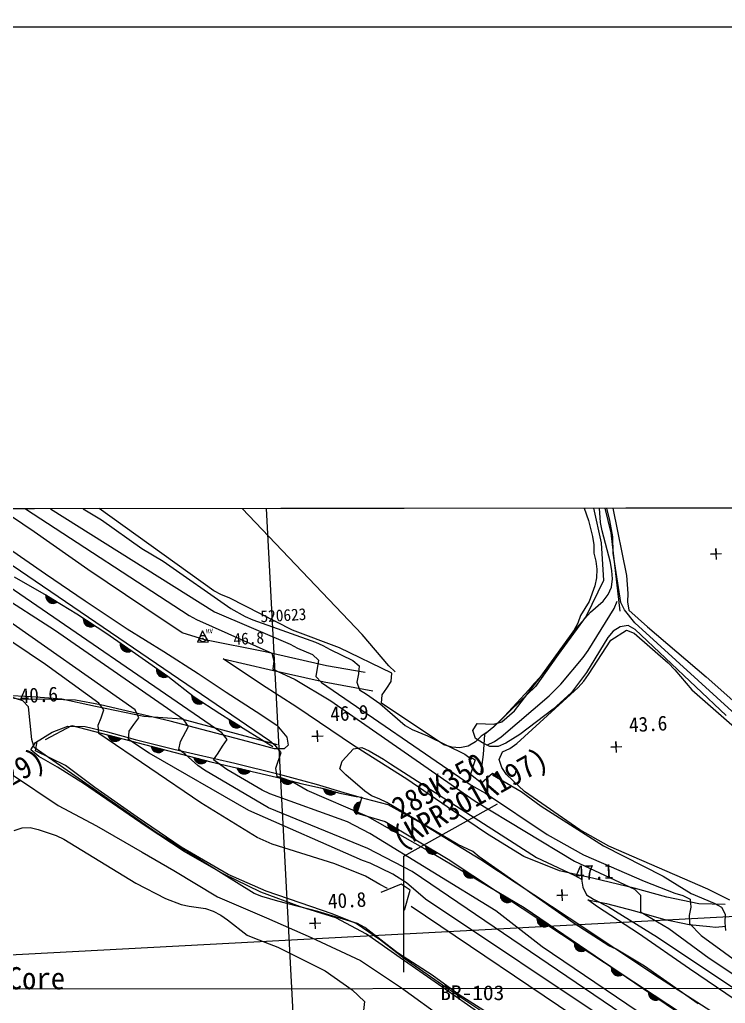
# Model space of a CAD drawing. Header units: millimetres. Extents: x 4198 to 4994, y 1103 to 1810.
# Drawn here: x 4480.7 to 4576.1, y 1487 to 1620.1 of the extents above; entities that cross this region are included whole.
import ezdxf
from ezdxf.enums import TextEntityAlignment as Align
from ezdxf.xclip import XClip

# ---------------------------------------------------------------- set-up
doc = ezdxf.new("R2010")
doc.units = ezdxf.units.MM
doc.header["$LTSCALE"] = 10
doc.header["$MEASUREMENT"] = 0
doc.header["$XCLIPFRAME"] = 2
doc.layers.add('TN-TEXT', color=3, linetype='Continuous')
doc.layers.add('TZ-BASE', color=253, linetype='Continuous')
doc.layers.add('TX-PAPR', color=2, linetype='Continuous', plot=False)
doc.styles.add('GR', font='GulimChe.ttf')
doc.styles.add('GUL', font='GulimChe.ttf')
doc.styles.add('SIMPLEX', font='GulimChe.ttf')
doc.styles.get("Standard").update_dxf_attribs({"font": 'GulimChe.ttf'})

# ---------------------------------------------------------------- blocks, each defined once
blk = doc.blocks.new('JD-SDGGD6G')
at = {"layer": 'TZ-BASE'}
for p, q in [((227.79, 141.33), (246.38, -208.53)), ((224.25, 64.08, 43.99), (170.3, 102.71, 43.99)), ((184.71, 86.15, 44.99), (224.32, 61.25, 44.99)), ((191.79, 83.93, 43.99), (209.06, 73.7, 43.99)), ((272.68, 80.19, 43.99), (274.89, 73.57, 43.99)), ((274.65, 79.47, 43.11), (276.61, 70.58, 43.11)), ((225.33, 44.85, 44.99), (177.41, 77.78, 44.99)), ((277.97, 71.94, 46.46), (276.48, 77.95, 46.46)), ((277.79, 73.6, 44.99), (276.77, 77.94, 44.99)), ((199.92, 72.04, 43.77), (193.24, 76.57, 43.77)), ((196.55, 76.63, 45.99), (220.91, 60.72, 45.99)), ((213.61, 47.97, 42.99), (174.12, 75.67, 42.99)), ((244.29, 58.19, 43.99), (227.73, 75.54, 43.99)), ((276.54, 73.31, 43.99), (276.38, 75.52, 43.99)), ((278.14, 75.51, 44.99), (280.02, 66.15, 44.99)), ((202.68, 58.76, 43.99), (180.12, 73.22, 43.99)), ((209.06, 73.7, 43.99), (214.51, 69.8, 43.99)), ((274.89, 73.57, 43.99), (275.45, 71.42, 43.99)), ((276.73, 72.2, 43.99), (276.54, 73.31, 43.99)), ((278.17, 71.39, 44.99), (277.79, 73.6, 44.99)), ((207.18, 66.95, 43.77), (199.92, 72.04, 43.77)), ((277.86, 67.9, 43.99), (276.73, 72.2, 43.99)), ((279.18, 61.31, 46.46), (277.97, 71.94, 46.46)), ((231.74, 43.78, 45.99), (191.91, 70.94, 45.99)), ((275.45, 71.42, 43.99), (275.64, 70.31, 43.99)), ((276.61, 70.58, 43.11), (276.94, 65.49, 43.11)), ((278.22, 69.18, 44.99), (278.17, 71.39, 44.99)), ((196.48, 69.86, 45.59), (201.49, 66.37, 45.59)), ((214.51, 69.8, 43.99), (217.37, 68.1, 43.99)), ((275.64, 70.31, 43.99), (275.61, 69.17, 43.99)), ((292.19, 68.32, 45.08), (292.11, 69.82, 45.08)), ((292.11, 69.82, 45.08), (292.15, 69.07, 45.08)), ((201.45, 54.12, 41.99), (181.11, 67.86, 41.99)), ((217.37, 68.1, 43.99), (226.54, 61.7, 43.99)), ((275.61, 69.17, 43.99), (275.88, 68.1, 43.99)), ((275.88, 68.1, 43.99), (276.03, 66.99, 43.99)), ((278.05, 66.79, 43.99), (277.86, 67.9, 43.99)), ((279.29, 62.52, 44.99), (278.22, 69.18, 44.99)), ((291.4, 69.03, 45.08), (292.9, 69.11, 45.08)), ((292.15, 69.07, 45.08), (291.4, 69.03, 45.08)), ((214.91, 61.77, 43.77), (207.18, 66.95, 43.77)), ((276.03, 66.99, 43.99), (276, 65.85, 43.99)), ((278.13, 65.68, 43.99), (278.05, 66.79, 43.99)), ((197.25, 65.97, 45.58), (201.56, 63.5, 45.58)), ((201.49, 66.37, 45.59), (206.84, 62.73, 45.59)), ((276.94, 65.49, 43.11), (274.57, 60.67, 43.11)), ((276, 65.85, 43.99), (275.75, 64.76, 43.99)), ((277.99, 64.58, 43.99), (278.13, 65.68, 43.99)), ((280.02, 66.15, 44.99), (280.21, 63.71, 44.99)), ((225.26, 63.54, 43.99), (224.25, 64.08, 43.99)), ((275.75, 64.76, 43.99), (274.99, 62.64, 43.99)), ((277.55, 63.56, 43.99), (277.99, 64.58, 43.99)), ((201.52, 63.43, 45.58), (201.63, 63.46, 45.58)), ((201.53, 63.52, 45.58), (203.07, 62.57, 45.58)), ((201.68, 62.83, 45.58), (201.53, 63.47, 45.58)), ((201.53, 63.28, 45.58), (201.81, 63.35, 45.58)), ((201.55, 63.13, 45.58), (201.99, 63.24, 45.58)), ((201.56, 63.5, 45.58), (205.69, 60.96, 45.58)), ((201.6, 62.99, 45.58), (202.17, 63.12, 45.58)), ((201.67, 62.85, 45.58), (202.35, 63.01, 45.58)), ((201.89, 62.6, 45.58), (201.69, 63.42, 45.58)), ((201.76, 62.72, 45.58), (202.53, 62.9, 45.58)), ((202.07, 62.49, 45.58), (201.87, 63.31, 45.58)), ((201.89, 62.6, 45.58), (202.71, 62.79, 45.58)), ((202.24, 62.42, 45.58), (202.06, 63.19, 45.58)), ((202.07, 62.48, 45.58), (202.89, 62.68, 45.58)), ((202.4, 62.39, 45.58), (202.24, 63.08, 45.58)), ((202.36, 62.4, 45.58), (203.06, 62.56, 45.58)), ((202.55, 62.39, 45.58), (202.42, 62.97, 45.58)), ((202.7, 62.41, 45.58), (202.6, 62.86, 45.58)), ((202.85, 62.45, 45.58), (202.78, 62.75, 45.58)), ((202.99, 62.52, 45.58), (202.96, 62.64, 45.58)), ((206.84, 62.73, 45.59), (212.51, 58.96, 45.59)), ((226.32, 63.14, 43.99), (225.26, 63.54, 43.99)), ((234.88, 58.75, 43.99), (226.32, 63.14, 43.99)), ((274.99, 62.64, 43.99), (273.8, 60.76, 43.99)), ((275.17, 61.2, 43.99), (276.87, 62.66, 43.99)), ((276.87, 62.66, 43.99), (277.55, 63.56, 43.99)), ((278.35, 61.67, 43.99), (278.78, 62.68, 43.99)), ((280.21, 63.71, 44.99), (280.18, 62.57, 44.99)), ((280.18, 62.57, 44.99), (280.37, 61.46, 44.99)), ((219.97, 58.39, 43.77), (214.91, 61.77, 43.77)), ((224.32, 61.25, 44.99), (234.57, 56.88, 44.99)), ((226.54, 61.7, 43.99), (228.49, 60.62, 43.99)), ((272.93, 58.65, 43.99), (275.17, 61.2, 43.99)), ((274.84, 55.99, 43.99), (278.35, 61.67, 43.99)), ((279.78, 61.52, 44.99), (279.29, 62.52, 44.99)), ((281.16, 59.75, 44.99), (279.78, 61.52, 44.99)), ((280.37, 61.46, 44.99), (282.88, 59.22, 44.99)), ((205.69, 60.96, 45.58), (209.77, 58.3, 45.58)), ((206.61, 60.11, 45.58), (206.9, 60.17, 45.58)), ((206.76, 59.66, 45.58), (206.62, 60.3, 45.58)), ((206.62, 60.26, 45.58), (206.72, 60.29, 45.58)), ((206.63, 60.34, 45.58), (208.14, 59.36, 45.58)), ((206.63, 59.96, 45.58), (207.07, 60.05, 45.58)), ((206.68, 59.82, 45.58), (207.25, 59.94, 45.58)), ((206.96, 59.42, 45.58), (206.79, 60.24, 45.58)), ((207.14, 59.3, 45.58), (206.96, 60.13, 45.58)), ((207.31, 59.24, 45.58), (207.14, 60.01, 45.58)), ((207.47, 59.2, 45.58), (207.32, 59.9, 45.58)), ((220.91, 60.72, 45.99), (221.89, 60.18, 45.99)), ((221.89, 60.18, 45.99), (232.07, 55.66, 45.99)), ((228.49, 60.62, 43.99), (229.51, 60.15, 43.99)), ((229.51, 60.15, 43.99), (237.96, 57.15, 43.99)), ((274.57, 60.67, 43.11), (270.82, 55.47, 43.11)), ((273.8, 60.76, 43.99), (273.44, 59.7, 43.99)), ((220.19, 46.64, 43.99), (202.68, 58.76, 43.99)), ((206.74, 59.68, 45.58), (207.43, 59.82, 45.58)), ((206.84, 59.54, 45.58), (207.61, 59.71, 45.58)), ((206.97, 59.42, 45.58), (207.79, 59.59, 45.58)), ((207.14, 59.3, 45.58), (207.96, 59.48, 45.58)), ((207.42, 59.21, 45.58), (208.13, 59.36, 45.58)), ((207.62, 59.19, 45.58), (207.5, 59.78, 45.58)), ((207.77, 59.21, 45.58), (207.67, 59.66, 45.58)), ((207.92, 59.25, 45.58), (207.85, 59.55, 45.58)), ((208.06, 59.31, 45.58), (208.03, 59.43, 45.58)), ((212.51, 58.96, 45.59), (217.47, 55.85, 45.59)), ((222.7, 58.66, 46.83), (222.03, 57.12, 46.83)), ((223.52, 57.2, 46.83), (222.7, 58.66, 46.83)), ((241.22, 56.36, 43.99), (234.88, 58.75, 43.99)), ((272.93, 58.69, 43.99), (268.34, 52.34, 43.99)), ((271.08, 55.87, 43.99), (272.93, 58.65, 43.99)), ((273.44, 59.7, 43.99), (272.93, 58.69, 43.99)), ((278.23, 58.61, 43.99), (277.5, 57.75, 43.99)), ((277.9, 57.41, 43.99), (280.03, 58.75, 43.99)), ((279.16, 59.21, 43.99), (278.23, 58.61, 43.99)), ((280.27, 59.4, 43.99), (279.16, 59.21, 43.99)), ((280.03, 58.75, 43.99), (281.09, 58.35, 43.99)), ((281.21, 58.83, 43.99), (280.27, 59.4, 43.99)), ((295.27, 46.92, 44.99), (281.16, 59.75, 44.99)), ((293.51, 47.23, 43.99), (281.21, 58.83, 43.99)), ((282.88, 59.22, 44.99), (290.79, 52.45, 44.99)), ((209.77, 58.3, 45.58), (214.07, 55.28, 45.58)), ((223, 57.46, 43.77), (219.97, 58.39, 43.77)), ((231.16, 55.83, 43.77), (223, 57.46, 43.77)), ((247.92, 53.93, 43.99), (244.29, 58.19, 43.99)), ((277.5, 57.75, 43.99), (274.65, 53.01, 43.99)), ((274.9, 52.75, 43.99), (277.9, 57.41, 43.99)), ((281.09, 58.35, 43.99), (285.65, 54.32, 43.99)), ((211.59, 56.77, 45.58), (211.87, 56.82, 45.58)), ((211.71, 56.32, 45.58), (211.6, 56.96, 45.58)), ((211.6, 56.93, 45.58), (211.7, 56.94, 45.58)), ((211.6, 56.62, 45.58), (212.05, 56.7, 45.58)), ((211.61, 57.01, 45.58), (213.08, 55.97, 45.58)), ((211.64, 56.48, 45.58), (212.22, 56.58, 45.58)), ((211.7, 56.34, 45.58), (212.39, 56.45, 45.58)), ((211.91, 56.07, 45.58), (211.77, 56.9, 45.58)), ((211.79, 56.2, 45.58), (212.57, 56.33, 45.58)), ((211.91, 56.07, 45.58), (212.74, 56.21, 45.58)), ((212.08, 55.95, 45.58), (211.94, 56.78, 45.58)), ((212.09, 55.94, 45.58), (212.92, 56.09, 45.58)), ((212.25, 55.87, 45.58), (212.11, 56.65, 45.58)), ((212.41, 55.83, 45.58), (212.29, 56.53, 45.58)), ((212.36, 55.84, 45.58), (213.07, 55.96, 45.58)), ((212.56, 55.82, 45.58), (212.46, 56.41, 45.58)), ((212.71, 55.83, 45.58), (212.63, 56.29, 45.58)), ((212.86, 55.87, 45.58), (212.81, 56.17, 45.58)), ((213, 55.92, 45.58), (212.98, 56.04, 45.58)), ((222.03, 57.12, 46.83), (223.52, 57.2, 46.83)), ((234.57, 56.88, 44.99), (235.55, 56.34, 44.99)), ((235.55, 56.34, 44.99), (237.59, 55.47, 44.99)), ((237.96, 57.15, 43.99), (238.98, 56.68, 43.99)), ((238.98, 56.68, 43.99), (239.96, 56.14, 43.99)), ((239.96, 56.14, 43.99), (243.01, 54.66, 43.99)), ((248.3, 52.93, 43.99), (241.22, 56.36, 43.99)), ((274.19, 55.08, 43.99), (274.84, 55.99, 43.99)), ((214.07, 55.28, 45.58), (218, 52.52, 45.58)), ((217.47, 55.85, 45.59), (222.1, 52.88, 45.59)), ((230.67, 51.43, 47.05), (225.5, 54.89, 47.05)), ((225.5, 54.89, 47.05), (231.72, 53.43, 47.05)), ((239.46, 53.95, 43.77), (231.16, 55.83, 43.77)), ((232.07, 55.66, 45.99), (232.34, 54.59, 45.99)), ((232.34, 54.59, 45.99), (232.2, 53.49, 45.99)), ((237.59, 55.47, 44.99), (238.37, 54.68, 44.99)), ((238.37, 54.68, 44.99), (238.02, 52.48, 44.99)), ((243.01, 54.66, 43.99), (243.87, 53.94, 43.99)), ((264.9, 47.83, 43.99), (271.08, 55.87, 43.99)), ((270.82, 55.47, 43.11), (267.75, 51.14, 43.11)), ((271.15, 51.45, 43.99), (274.19, 55.08, 43.99)), ((208.7, 48.88, 41.99), (201.45, 54.12, 41.99)), ((216.5, 53.32, 45.58), (216.78, 53.37, 45.58)), ((216.63, 52.87, 45.58), (216.51, 53.51, 45.58)), ((216.51, 53.48, 45.58), (216.61, 53.49, 45.58)), ((216.51, 53.17, 45.58), (216.96, 53.25, 45.58)), ((216.52, 53.56, 45.58), (217.99, 52.52, 45.58)), ((216.82, 52.62, 45.58), (216.67, 53.45, 45.58)), ((216.99, 52.5, 45.58), (216.85, 53.33, 45.58)), ((231.72, 53.43, 47.05), (239.14, 51.79, 47.05)), ((232.2, 53.49, 45.99), (235.25, 52.08, 45.99)), ((244.69, 53.03, 43.77), (239.46, 53.95, 43.77)), ((243.87, 53.94, 43.99), (243.81, 52.83, 43.99)), ((248.75, 53.14, 43.99), (247.92, 53.93, 43.99)), ((285.65, 54.32, 43.99), (286.58, 53.38, 43.99)), ((286.58, 53.38, 43.99), (288.86, 50.7, 43.99)), ((216.55, 53.03, 45.58), (217.13, 53.13, 45.58)), ((216.61, 52.89, 45.58), (217.31, 53.01, 45.58)), ((216.7, 52.75, 45.58), (217.48, 52.88, 45.58)), ((216.83, 52.62, 45.58), (217.65, 52.76, 45.58)), ((217, 52.5, 45.58), (217.83, 52.64, 45.58)), ((217.16, 52.42, 45.58), (217.02, 53.2, 45.58)), ((217.32, 52.38, 45.58), (217.2, 53.08, 45.58)), ((217.27, 52.39, 45.58), (217.98, 52.52, 45.58)), ((217.47, 52.37, 45.58), (217.37, 52.96, 45.58)), ((217.62, 52.38, 45.58), (217.54, 52.84, 45.58)), ((217.77, 52.42, 45.58), (217.72, 52.72, 45.58)), ((217.91, 52.48, 45.58), (217.89, 52.6, 45.58)), ((218, 52.52, 45.58), (221.57, 49.73, 45.58)), ((222.1, 52.88, 45.59), (225.89, 50.39, 45.59)), ((235.25, 52.08, 45.99), (240.06, 49.22, 45.99)), ((238.02, 52.48, 44.99), (238.81, 51.68, 44.99)), ((243.81, 52.83, 43.99), (243.55, 51.74, 43.99)), ((248.23, 51.83, 43.99), (248.3, 52.93, 43.99)), ((268.34, 52.34, 43.99), (267.54, 51.55, 43.99)), ((274.65, 53.01, 43.99), (272.59, 50.34, 43.99)), ((274.25, 51.84, 43.99), (274.9, 52.75, 43.99)), ((290.79, 52.45, 44.99), (299.23, 44.97, 44.99)), ((235.44, 48.32, 47.05), (230.67, 51.43, 47.05)), ((238.81, 51.68, 44.99), (259.03, 37.8, 44.99)), ((239.14, 51.79, 47.05), (245.73, 50.57, 47.05)), ((243.55, 51.74, 43.99), (243.93, 50.7, 43.99)), ((243.93, 50.7, 43.99), (244.87, 50.12, 43.99)), ((247, 49.99, 43.99), (247.65, 50.89, 43.99)), ((247.65, 50.89, 43.99), (248.23, 51.83, 43.99)), ((266.82, 50.69, 43.99), (262.99, 46.56, 43.99)), ((267.75, 51.14, 43.11), (264.43, 47.96, 43.11)), ((265.22, 43.41, 43.99), (273.52, 50.98, 43.99)), ((267.54, 51.55, 43.99), (266.82, 50.69, 43.99)), ((269.56, 49.88, 43.99), (271.15, 51.45, 43.99)), ((273.52, 50.98, 43.99), (274.25, 51.84, 43.99)), ((288.86, 50.7, 43.99), (303.23, 38.05, 43.99)), ((198.08, 49.39, 41.36), (195.19, 49.84, 41.36)), ((199.56, 49.75, 46.02), (196, 49.93, 46.02)), ((198.41, 49.2, 40.99), (196.29, 49.88, 40.99)), ((200.62, 49.43, 41.36), (198.08, 49.39, 41.36)), ((203.67, 49.42, 46.02), (199.56, 49.75, 46.02)), ((205.55, 49.29, 41.36), (200.62, 49.43, 41.36)), ((208.25, 48.45, 46.02), (203.67, 49.42, 46.02)), ((208.92, 48.65, 45.59), (205.55, 49.29, 45.59)), ((221.27, 49.68, 45.58), (221.56, 49.74, 45.58)), ((221.42, 49.23, 45.58), (221.28, 49.87, 45.58)), ((221.28, 49.83, 45.58), (221.38, 49.85, 45.58)), ((221.29, 49.91, 45.58), (222.8, 48.94, 45.58)), ((221.3, 49.53, 45.58), (221.74, 49.62, 45.58)), ((221.34, 49.39, 45.58), (221.91, 49.51, 45.58)), ((221.41, 49.25, 45.58), (222.09, 49.4, 45.58)), ((221.62, 48.99, 45.58), (221.45, 49.81, 45.58)), ((221.5, 49.11, 45.58), (222.27, 49.28, 45.58)), ((221.57, 49.73, 45.58), (225.04, 47.5, 45.58)), ((221.8, 48.87, 45.58), (221.62, 49.7, 45.58)), ((221.97, 48.81, 45.58), (221.8, 49.58, 45.58)), ((222.13, 48.77, 45.58), (221.98, 49.47, 45.58)), ((222.29, 48.77, 45.58), (222.16, 49.35, 45.58)), ((222.44, 48.79, 45.58), (222.34, 49.24, 45.58)), ((225.89, 50.39, 45.59), (229.94, 47.77, 45.59)), ((244.87, 50.12, 43.99), (246.68, 48.82, 43.99)), ((246.9, 48.88, 43.99), (247, 49.99, 43.99)), ((263.11, 44.35, 43.99), (269.56, 49.88, 43.99)), ((272.59, 50.34, 43.99), (270.1, 48.09, 43.99)), ((199.19, 48.4, 40.99), (198.41, 49.2, 40.99)), ((199.62, 43.98, 40.99), (199.19, 48.4, 40.99)), ((214.76, 47.09, 46.02), (208.25, 48.45, 46.02)), ((209.38, 47.97, 41.99), (208.7, 48.88, 41.99)), ((218.35, 46.44, 45.59), (208.92, 48.65, 45.59)), ((209.01, 46.92, 41.99), (209.38, 47.97, 41.99)), ((214.09, 46.92, 42.99), (213.61, 47.97, 42.99)), ((221.63, 48.99, 45.58), (222.45, 49.17, 45.58)), ((221.81, 48.87, 45.58), (222.63, 49.05, 45.58)), ((222.09, 48.78, 45.58), (222.79, 48.93, 45.58)), ((222.58, 48.83, 45.58), (222.52, 49.12, 45.58)), ((222.72, 48.89, 45.58), (222.69, 49.01, 45.58)), ((243.1, 43.14, 47.05), (235.44, 48.32, 47.05)), ((240.06, 49.22, 45.99), (240.96, 48.57, 45.99)), ((240.96, 48.57, 45.99), (259.56, 35.62, 45.99)), ((246.68, 48.82, 43.99), (250.09, 45.85, 43.99)), ((255.35, 43.24, 43.99), (246.9, 48.88, 43.99)), ((264.43, 47.96, 43.11), (262.12, 45.7, 43.11)), ((270.1, 48.09, 43.99), (265.62, 44.65, 43.99)), ((208.58, 45.9, 41.99), (209.01, 46.92, 41.99)), ((213.41, 46.02, 42.99), (214.09, 46.92, 42.99)), ((219.9, 46.73, 46.02), (214.76, 47.09, 46.02)), ((232.83, 43.24, 46.02), (219.9, 46.73, 46.02)), ((220.79, 45.71, 43.99), (220.19, 46.64, 43.99)), ((225.04, 47.5, 45.58), (228.22, 45.5, 45.58)), ((226.33, 46.6, 45.58), (226.44, 46.62, 45.58)), ((226.34, 46.68, 45.58), (227.87, 45.72, 45.58)), ((226.48, 46, 45.58), (226.34, 46.64, 45.58)), ((226.69, 45.76, 45.58), (226.5, 46.58, 45.58)), ((229.94, 47.77, 45.59), (232.76, 45.89, 45.59)), ((263.17, 46.37, 43.99), (264.9, 47.83, 43.99)), ((201.46, 43.96, 41.03), (205.01, 45.85, 41.03)), ((202.37, 44.97, 41.01), (204.49, 45.75, 41.01)), ((204.49, 45.75, 41.01), (206.85, 45.73, 41.01)), ((205.01, 45.85, 46.2), (223.83, 40.95, 46.2)), ((206.85, 45.73, 41.01), (209.85, 45.02, 41.01)), ((208.7, 44.79, 41.99), (208.58, 45.9, 41.99)), ((212.79, 45.08, 42.99), (213.41, 46.02, 42.99)), ((228.8, 43.68, 45.59), (218.35, 46.44, 45.59)), ((219.74, 43.71, 43.99), (220.79, 45.71, 43.99)), ((226.33, 46.45, 45.58), (226.62, 46.51, 45.58)), ((226.36, 46.3, 45.58), (226.79, 46.4, 45.58)), ((226.4, 46.15, 45.58), (226.97, 46.29, 45.58)), ((226.47, 46.02, 45.58), (227.15, 46.17, 45.58)), ((226.57, 45.88, 45.58), (227.33, 46.06, 45.58)), ((226.87, 45.65, 45.58), (226.68, 46.47, 45.58)), ((226.69, 45.76, 45.58), (227.51, 45.95, 45.58)), ((227.04, 45.58, 45.58), (226.86, 46.36, 45.58)), ((226.87, 45.65, 45.58), (227.69, 45.83, 45.58)), ((227.2, 45.55, 45.58), (227.04, 46.24, 45.58)), ((227.15, 45.56, 45.58), (227.86, 45.72, 45.58)), ((227.35, 45.55, 45.58), (227.22, 46.13, 45.58)), ((227.5, 45.57, 45.58), (227.4, 46.02, 45.58)), ((227.65, 45.61, 45.58), (227.58, 45.9, 45.58)), ((227.79, 45.67, 45.58), (227.76, 45.79, 45.58)), ((228.22, 45.5, 45.58), (230.68, 43.96, 45.58)), ((232.76, 45.89, 45.59), (234.11, 44.27, 45.59)), ((250.09, 45.85, 43.99), (251.07, 45.31, 43.99)), ((251.07, 45.31, 43.99), (253.14, 44.48, 43.99)), ((259.27, 45.19, 43.99), (259.85, 46.13, 43.99)), ((259.85, 46.13, 43.99), (262.09, 46.03, 43.99)), ((262.12, 45.7, 43.11), (260.84, 44.63, 43.11)), ((262.99, 46.56, 43.99), (261.33, 45.06, 43.99)), ((262.09, 46.03, 43.99), (263.17, 46.37, 43.99)), ((199.92, 42.9, 40.99), (199.62, 43.98, 40.99)), ((200.13, 43.56, 41.01), (202.37, 44.97, 41.01)), ((222.49, 35.39, 41.99), (208.7, 44.79, 41.99)), ((209.85, 45.02, 41.01), (213.61, 43.96, 41.01)), ((209.95, 44.56, 41.14), (211.69, 44.11, 41.14)), ((210.29, 43.95, 41.14), (209.95, 44.52, 41.14)), ((209.96, 44.48, 41.14), (210.05, 44.54, 41.14)), ((210.01, 44.34, 41.14), (210.26, 44.48, 41.14)), ((210.07, 44.2, 41.14), (210.46, 44.43, 41.14)), ((210.55, 43.79, 41.14), (210.13, 44.52, 41.14)), ((210.16, 44.08, 41.14), (210.67, 44.38, 41.14)), ((210.27, 43.97, 41.14), (210.87, 44.32, 41.14)), ((210.76, 43.74, 41.14), (210.33, 44.46, 41.14)), ((210.4, 43.87, 41.14), (211.08, 44.27, 41.14)), ((210.94, 43.73, 41.14), (210.54, 44.41, 41.14)), ((210.56, 43.79, 41.14), (211.28, 44.22, 41.14)), ((211.1, 43.74, 41.14), (210.74, 44.36, 41.14)), ((210.76, 43.74, 41.14), (211.49, 44.16, 41.14)), ((211.25, 43.79, 41.14), (210.95, 44.3, 41.14)), ((211.06, 43.74, 41.14), (211.68, 44.1, 41.14)), ((211.39, 43.85, 41.14), (211.15, 44.25, 41.14)), ((211.51, 43.93, 41.14), (211.36, 44.2, 41.14)), ((211.63, 44.04, 41.14), (211.57, 44.14, 41.14)), ((212.69, 43.98, 42.99), (212.79, 45.08, 42.99)), ((215.47, 42.14, 42.99), (212.69, 43.98, 42.99)), ((213.61, 43.96, 41.01), (218.83, 42.67, 41.01)), ((226.04, 43.98, 44.99), (225.33, 44.85, 44.99)), ((225.39, 43.08, 44.99), (226.04, 43.98, 44.99)), ((230.68, 43.96, 45.58), (232.2, 43.04, 45.58)), ((234.11, 44.27, 45.59), (234.3, 43.2, 45.59)), ((237.5, 44.38, 46.92), (239, 44.46, 46.92)), ((238.25, 44.42, 46.92), (237.5, 44.38, 46.92)), ((238.29, 43.67, 46.92), (238.21, 45.17, 46.92)), ((238.21, 45.17, 46.92), (238.25, 44.42, 46.92)), ((253.14, 44.48, 43.99), (258.19, 41.98, 43.99)), ((259.61, 44.12, 43.99), (259.27, 45.19, 43.99)), ((260.39, 44.43, 43.99), (259.6, 43.64, 43.99)), ((260.55, 43.54, 43.99), (259.61, 44.12, 43.99)), ((261.33, 45.06, 43.99), (260.39, 44.43, 43.99)), ((260.84, 44.63, 43.11), (260.65, 41.95, 43.11)), ((262.17, 43.71, 43.99), (263.11, 44.35, 43.99)), ((265.62, 44.65, 43.99), (263.71, 43.49, 43.99)), ((199.51, 42.58, 41.01), (200.13, 43.56, 41.01)), ((200.59, 41.67, 41.01), (199.51, 42.58, 41.01)), ((216.42, 31.37, 40.99), (199.92, 42.9, 40.99)), ((200.13, 42.42, 41.03), (200.35, 43.7, 41.03)), ((215.75, 43.05, 41.14), (217.49, 42.6, 41.14)), ((216.09, 42.44, 41.14), (215.76, 43.01, 41.14)), ((215.77, 42.97, 41.14), (215.86, 43.02, 41.14)), ((215.81, 42.82, 41.14), (216.06, 42.97, 41.14)), ((215.88, 42.69, 41.14), (216.27, 42.92, 41.14)), ((216.36, 42.28, 41.14), (215.93, 43, 41.14)), ((215.97, 42.57, 41.14), (216.47, 42.86, 41.14)), ((216.07, 42.46, 41.14), (216.68, 42.81, 41.14)), ((216.57, 42.23, 41.14), (216.14, 42.95, 41.14)), ((216.21, 42.36, 41.14), (216.88, 42.76, 41.14)), ((216.75, 42.21, 41.14), (216.35, 42.9, 41.14)), ((216.37, 42.28, 41.14), (217.09, 42.7, 41.14)), ((216.91, 42.23, 41.14), (216.55, 42.84, 41.14)), ((216.57, 42.22, 41.14), (217.3, 42.65, 41.14)), ((217.06, 42.27, 41.14), (216.76, 42.79, 41.14)), ((216.87, 42.22, 41.14), (217.49, 42.59, 41.14)), ((217.2, 42.34, 41.14), (216.96, 42.74, 41.14)), ((217.32, 42.42, 41.14), (217.17, 42.68, 41.14)), ((217.43, 42.53, 41.14), (217.37, 42.63, 41.14)), ((218.83, 42.67, 41.01), (227.06, 40.75, 41.01)), ((219.49, 42.62, 43.99), (219.74, 43.71, 43.99)), ((220.4, 41.96, 43.99), (219.49, 42.62, 43.99)), ((224.82, 42.14, 44.99), (225.39, 43.08, 44.99)), ((232.45, 42.7, 45.59), (228.8, 43.68, 45.59)), ((232.61, 43.06, 45.99), (231.74, 43.78, 45.99)), ((233.74, 42.7, 45.59), (232.45, 42.7, 45.59)), ((233.32, 42.2, 45.99), (232.61, 43.06, 45.99)), ((234.3, 43.2, 45.59), (233.74, 42.7, 45.59)), ((241.6, 41.05, 46.99), (243.12, 42.7, 46.99)), ((250.33, 38.6, 47.05), (243.1, 43.14, 47.05)), ((243.12, 42.7, 46.99), (244.23, 42.89, 46.99)), ((244.23, 42.89, 46.99), (245.25, 42.45, 46.99)), ((256.41, 42.92, 43.99), (255.35, 43.24, 43.99)), ((257.51, 42.85, 43.99), (256.41, 42.92, 43.99)), ((258.62, 43.08, 43.99), (257.51, 42.85, 43.99)), ((259.6, 43.64, 43.99), (258.62, 43.08, 43.99)), ((261.57, 43.03, 43.99), (260.55, 43.54, 43.99)), ((261.13, 43.19, 43.99), (262.17, 43.71, 43.99)), ((262.67, 43.04, 43.99), (261.57, 43.03, 43.99)), ((263.71, 43.49, 43.99), (262.67, 43.04, 43.99)), ((263.27, 42.29, 43.99), (264.28, 42.77, 43.99)), ((264.28, 42.77, 43.99), (265.22, 43.41, 43.99)), ((277.9, 42.92, 43.59), (279.4, 43, 43.59)), ((278.65, 42.96, 43.59), (277.9, 42.92, 43.59)), ((278.69, 42.21, 43.59), (278.61, 43.71, 43.59)), ((278.61, 43.71, 43.59), (278.65, 42.96, 43.59)), ((699.47, 41.52), (0, 4.34)), ((204.16, 40.43, 41.03), (200.13, 42.42, 41.03)), ((203.09, 40.24, 41.01), (200.59, 41.67, 41.01)), ((228.98, 34.37, 42.99), (215.47, 42.14, 42.99)), ((222.05, 40.45, 43.99), (220.4, 41.96, 43.99)), ((221.56, 41.54, 41.14), (223.3, 41.09, 41.14)), ((221.57, 41.46, 41.14), (221.66, 41.51, 41.14)), ((221.9, 40.93, 41.14), (221.57, 41.49, 41.14)), ((221.62, 41.31, 41.14), (221.87, 41.46, 41.14)), ((221.69, 41.18, 41.14), (222.08, 41.41, 41.14)), ((222.17, 40.77, 41.14), (221.74, 41.49, 41.14)), ((221.77, 41.05, 41.14), (222.28, 41.35, 41.14)), ((221.88, 40.94, 41.14), (222.49, 41.3, 41.14)), ((222.37, 40.71, 41.14), (221.95, 41.44, 41.14)), ((222.01, 40.85, 41.14), (222.69, 41.25, 41.14)), ((222.55, 40.7, 41.14), (222.15, 41.39, 41.14)), ((222.72, 40.72, 41.14), (222.36, 41.33, 41.14)), ((222.86, 40.76, 41.14), (222.56, 41.28, 41.14)), ((224.17, 41.23, 44.99), (224.82, 42.14, 44.99)), ((232.63, 40.08, 45.99), (233.32, 42.2, 45.99)), ((245.25, 42.45, 46.99), (247.2, 41.33, 46.99)), ((247.2, 41.33, 46.99), (248.11, 40.68, 46.99)), ((258.19, 41.98, 43.99), (259.09, 41.33, 43.99)), ((258.99, 41.56, 44.07), (259.57, 41.21, 44.07)), ((260.65, 41.95, 43.11), (260.36, 39.53, 43.11)), ((262.84, 41.27, 43.99), (263.27, 42.29, 43.99)), ((263.18, 40.19, 43.99), (262.84, 41.27, 43.99)), ((206.63, 38.04, 41.01), (203.09, 40.24, 41.01)), ((208.16, 37.48, 41.03), (204.16, 40.43, 41.03)), ((222.95, 39.8, 43.99), (222.05, 40.45, 43.99)), ((222.17, 40.77, 41.14), (222.9, 41.19, 41.14)), ((222.38, 40.71, 41.14), (223.1, 41.14, 41.14)), ((222.67, 40.71, 41.14), (223.29, 41.08, 41.14)), ((223, 40.83, 41.14), (222.77, 41.23, 41.14)), ((223.13, 40.91, 41.14), (222.97, 41.17, 41.14)), ((223.24, 41.01, 41.14), (223.18, 41.12, 41.14)), ((223.83, 40.95, 46.2), (233.48, 38.7, 46.2)), ((225.97, 39.93, 44.99), (224.17, 41.23, 44.99)), ((230.79, 37.11, 44.99), (225.97, 39.93, 44.99)), ((227.06, 40.75, 41.01), (233.09, 39.26, 41.01)), ((227.39, 40.12, 41.14), (229.14, 39.71, 41.14)), ((227.4, 40.04, 41.14), (227.49, 40.09, 41.14)), ((227.74, 39.52, 41.14), (227.4, 40.07, 41.14)), ((227.45, 39.89, 41.14), (227.7, 40.04, 41.14)), ((227.52, 39.76, 41.14), (227.91, 40, 41.14)), ((228.01, 39.36, 41.14), (227.57, 40.08, 41.14)), ((227.61, 39.64, 41.14), (228.11, 39.95, 41.14)), ((228.22, 39.31, 41.14), (227.78, 40.03, 41.14)), ((228.4, 39.3, 41.14), (227.98, 39.98, 41.14)), ((228.56, 39.33, 41.14), (228.19, 39.93, 41.14)), ((232.82, 38.97, 45.99), (232.63, 40.08, 45.99)), ((241.28, 39.99, 46.99), (241.6, 41.05, 46.99)), ((242.07, 39.19, 46.99), (241.28, 39.99, 46.99)), ((248.11, 40.68, 46.99), (267.88, 27.99, 46.99)), ((259.57, 41.21, 44.07), (258.96, 39.28, 44.07)), ((263.82, 39.25, 43.99), (263.18, 40.19, 43.99)), ((197.02, 39.19, 41.36), (203.2, 35.04, 41.36)), ((231.64, 34.73, 43.99), (222.95, 39.8, 43.99)), ((227.72, 39.53, 41.14), (228.32, 39.9, 41.14)), ((227.86, 39.44, 41.14), (228.53, 39.85, 41.14)), ((228.02, 39.36, 41.14), (228.73, 39.8, 41.14)), ((228.22, 39.31, 41.14), (228.94, 39.76, 41.14)), ((228.71, 39.37, 41.14), (228.4, 39.88, 41.14)), ((228.52, 39.32, 41.14), (229.13, 39.7, 41.14)), ((228.85, 39.44, 41.14), (228.6, 39.83, 41.14)), ((228.97, 39.53, 41.14), (228.81, 39.79, 41.14)), ((229.08, 39.63, 41.14), (229.02, 39.74, 41.14)), ((233.88, 38.61, 45.99), (232.82, 38.97, 45.99)), ((233.09, 39.26, 41.01), (238.09, 37.94, 41.01)), ((233.23, 38.76, 41.14), (234.97, 38.28, 41.14)), ((233.56, 38.15, 41.14), (233.24, 38.72, 41.14)), ((233.25, 38.68, 41.14), (233.34, 38.73, 41.14)), ((233.29, 38.53, 41.14), (233.54, 38.68, 41.14)), ((233.35, 38.4, 41.14), (233.75, 38.62, 41.14)), ((233.83, 37.98, 41.14), (233.41, 38.71, 41.14)), ((233.48, 38.7, 46.2), (236, 38, 46.2)), ((234.03, 37.92, 41.14), (233.62, 38.66, 41.14)), ((234.21, 37.91, 41.14), (233.82, 38.6, 41.14)), ((234.9, 38.18, 45.99), (233.88, 38.61, 45.99)), ((244.65, 36.99, 46.99), (242.07, 39.19, 46.99)), ((255.78, 34.88, 47.05), (250.33, 38.6, 47.05)), ((258.96, 39.28, 44.07), (260.44, 38.13, 44.07)), ((260.44, 38.13, 44.07), (261.94, 39.42, 44.07)), ((261.9, 39.2, 43.99), (265.78, 36.92, 43.99)), ((261.94, 39.42, 44.07), (262.7, 38.92, 44.07)), ((266.25, 36.94, 43.99), (263.82, 39.25, 43.99)), ((210.5, 35.36, 41.01), (206.63, 38.04, 41.01)), ((213.87, 33.46, 41.03), (208.16, 37.48, 41.03)), ((233.44, 38.27, 41.14), (233.95, 38.56, 41.14)), ((233.55, 38.16, 41.14), (234.16, 38.51, 41.14)), ((233.68, 38.06, 41.14), (234.36, 38.45, 41.14)), ((233.83, 37.98, 41.14), (234.56, 38.4, 41.14)), ((234.38, 37.93, 41.14), (234.03, 38.54, 41.14)), ((234.04, 37.92, 41.14), (234.77, 38.34, 41.14)), ((234.53, 37.97, 41.14), (234.23, 38.49, 41.14)), ((234.33, 37.92, 41.14), (234.96, 38.27, 41.14)), ((234.66, 38.03, 41.14), (234.44, 38.43, 41.14)), ((234.79, 38.11, 41.14), (234.64, 38.37, 41.14)), ((234.91, 38.21, 41.14), (234.85, 38.32, 41.14)), ((236.86, 37.09, 45.99), (234.9, 38.18, 45.99)), ((236, 38, 46.2), (238.67, 37.45, 46.2)), ((238.09, 37.94, 41.01), (241.82, 36.81, 41.01)), ((238.67, 37.45, 46.2), (241.26, 36.71, 46.2)), ((239.06, 37.34, 41.14), (240.79, 36.85, 41.14)), ((239.38, 36.72, 41.14), (239.06, 37.29, 41.14)), ((239.07, 37.26, 41.14), (239.16, 37.31, 41.14)), ((239.65, 36.55, 41.14), (239.24, 37.29, 41.14)), ((259.03, 37.8, 44.99), (260.99, 36.72, 44.99)), ((231.8, 36.64, 44.99), (230.79, 37.11, 44.99)), ((242.29, 32.82, 44.99), (231.8, 36.64, 44.99)), ((245, 33.56, 45.99), (236.86, 37.09, 45.99)), ((239.11, 37.11, 41.14), (239.37, 37.25, 41.14)), ((239.18, 36.97, 41.14), (239.57, 37.19, 41.14)), ((239.26, 36.85, 41.14), (239.77, 37.13, 41.14)), ((239.37, 36.73, 41.14), (239.98, 37.08, 41.14)), ((239.85, 36.49, 41.14), (239.44, 37.23, 41.14)), ((239.5, 36.63, 41.14), (240.18, 37.02, 41.14)), ((240.03, 36.48, 41.14), (239.65, 37.17, 41.14)), ((239.65, 36.55, 41.14), (240.39, 36.96, 41.14)), ((240.2, 36.49, 41.14), (239.85, 37.11, 41.14)), ((239.86, 36.49, 41.14), (240.59, 36.9, 41.14)), ((240.35, 36.53, 41.14), (240.05, 37.05, 41.14)), ((240.15, 36.49, 41.14), (240.78, 36.84, 41.14)), ((240.48, 36.59, 41.14), (240.26, 37, 41.14)), ((240.61, 36.67, 41.14), (240.46, 36.94, 41.14)), ((240.73, 36.78, 41.14), (240.67, 36.88, 41.14)), ((241.26, 36.71, 46.2), (243.49, 36.25, 46.2)), ((241.82, 36.81, 41.01), (244.66, 35.99, 41.01)), ((243.49, 36.25, 46.2), (244.26, 36.15, 46.2)), ((244.26, 36.15, 46.2), (243.58, 34, 46.2)), ((245.56, 36.34, 46.99), (244.65, 36.99, 46.99)), ((244.66, 35.99, 41.01), (247.77, 35.17, 41.01)), ((246.61, 35.94, 46.99), (245.56, 36.34, 46.99)), ((247.63, 35.43, 46.99), (246.61, 35.94, 46.99)), ((260.99, 36.72, 44.99), (269.33, 31.11, 44.99)), ((265.78, 36.92, 43.99), (268.48, 34.93, 43.99)), ((273.73, 31.73, 43.99), (266.25, 36.94, 43.99)), ((203.2, 35.04, 41.36), (208.35, 32.29, 41.36)), ((215.08, 32.21, 41.01), (210.5, 35.36, 41.01)), ((230.09, 30.73, 41.99), (222.49, 35.39, 41.99)), ((245.07, 29.21, 43.99), (231.64, 34.73, 43.99)), ((243.18, 34.58, 41.14), (243.88, 34.95, 41.14)), ((243.19, 34.42, 41.14), (243.82, 34.74, 41.14)), ((243.2, 34.76, 41.14), (243.94, 35.15, 41.14)), ((243.2, 34.76, 41.14), (243.58, 34.01, 41.14)), ((243.26, 34.97, 41.14), (244.01, 35.35, 41.14)), ((243.26, 34.96, 41.14), (243.65, 34.21, 41.14)), ((243.35, 35.11, 41.14), (243.71, 34.41, 41.14)), ((243.44, 35.22, 41.14), (244.02, 35.52, 41.14)), ((243.45, 35.24, 41.14), (243.78, 34.62, 41.14)), ((244.07, 35.53, 41.14), (243.52, 33.81, 41.14)), ((243.57, 35.34, 41.14), (243.84, 34.82, 41.14)), ((243.7, 35.42, 41.14), (243.9, 35.02, 41.14)), ((243.84, 35.48, 41.14), (243.97, 35.22, 41.14)), ((243.98, 35.52, 41.14), (244.03, 35.43, 41.14)), ((257.22, 29.76, 46.99), (247.63, 35.43, 46.99)), ((247.77, 35.17, 41.01), (252.23, 32.69, 41.01)), ((261.24, 31.16, 47.05), (255.78, 34.88, 47.05)), ((259.56, 35.62, 45.99), (272.99, 27.52, 45.99)), ((268.48, 34.93, 43.99), (276.94, 29.58, 43.99)), ((219.83, 29.4, 41.03), (213.87, 33.46, 41.03)), ((244.32, 27.61, 42.99), (228.98, 34.37, 42.99)), ((243.18, 34.46, 41.14), (243.51, 33.82, 41.14)), ((243.22, 34.27, 41.14), (243.75, 34.54, 41.14)), ((243.28, 34.13, 41.14), (243.69, 34.34, 41.14)), ((243.35, 34, 41.14), (243.62, 34.14, 41.14)), ((243.45, 33.88, 41.14), (243.56, 33.94, 41.14)), ((243.58, 34, 46.2), (247.41, 32.86, 46.2)), ((252.79, 29.14, 45.99), (245, 33.56, 45.99)), ((197.22, 31.64, 39.99), (198.3, 32.02, 39.99)), ((198.3, 32.02, 39.99), (199.4, 32.06, 39.99)), ((199.4, 32.06, 39.99), (200.5, 31.81, 39.99)), ((208.35, 32.29, 41.36), (214.55, 28.73, 41.36)), ((220.22, 28.83, 41.01), (215.08, 32.21, 41.01)), ((245.31, 31.27, 44.99), (242.29, 32.82, 44.99)), ((247.41, 32.86, 46.2), (255.92, 27.77, 46.2)), ((247.74, 32.58, 41.14), (247.85, 32.6, 41.14)), ((247.75, 32.66, 41.14), (249.3, 31.73, 41.14)), ((247.91, 31.98, 41.14), (247.75, 32.61, 41.14)), ((247.75, 32.42, 41.14), (248.03, 32.49, 41.14)), ((247.77, 32.28, 41.14), (248.21, 32.39, 41.14)), ((247.82, 32.13, 41.14), (248.39, 32.28, 41.14)), ((247.89, 32, 41.14), (248.57, 32.17, 41.14)), ((248.12, 31.75, 41.14), (247.91, 32.56, 41.14)), ((247.99, 31.87, 41.14), (248.76, 32.06, 41.14)), ((248.3, 31.64, 41.14), (248.09, 32.45, 41.14)), ((248.12, 31.74, 41.14), (248.94, 31.95, 41.14)), ((248.47, 31.58, 41.14), (248.28, 32.34, 41.14)), ((248.63, 31.55, 41.14), (248.46, 32.24, 41.14)), ((248.79, 31.55, 41.14), (248.64, 32.13, 41.14)), ((248.94, 31.57, 41.14), (248.82, 32.02, 41.14)), ((252.23, 32.69, 41.01), (260.33, 27.76, 41.01)), ((200.5, 31.81, 39.99), (202.91, 31, 39.99)), ((202.91, 31, 39.99), (203.96, 30.5, 39.99)), ((229.7, 23.16, 40.99), (216.42, 31.37, 40.99)), ((232.13, 29.79, 41.99), (230.09, 30.73, 41.99)), ((262.35, 20.78, 44.99), (245.31, 31.27, 44.99)), ((248.3, 31.64, 41.14), (249.12, 31.84, 41.14)), ((248.59, 31.55, 41.14), (249.29, 31.73, 41.14)), ((249.08, 31.61, 41.14), (249.01, 31.91, 41.14)), ((249.22, 31.68, 41.14), (249.19, 31.8, 41.14)), ((266.16, 28.15, 47.05), (261.24, 31.16, 47.05)), ((269.33, 31.11, 44.99), (274.22, 28.37, 44.99)), ((277.64, 29.56, 43.99), (273.73, 31.73, 43.99)), ((203.96, 30.5, 39.99), (213.69, 24.52, 39.99)), ((226.16, 25.72, 41.03), (219.83, 29.4, 41.03)), ((240.59, 27.13, 41.99), (232.13, 29.79, 41.99)), ((253.05, 28.9, 41.14), (252.89, 29.53, 41.14)), ((252.89, 29.5, 41.14), (252.99, 29.52, 41.14)), ((252.89, 29.34, 41.14), (253.18, 29.41, 41.14)), ((252.9, 29.58, 41.14), (254.44, 28.65, 41.14)), ((252.92, 29.19, 41.14), (253.36, 29.3, 41.14)), ((253.26, 28.67, 41.14), (253.06, 29.48, 41.14)), ((253.45, 28.55, 41.14), (253.24, 29.37, 41.14)), ((259.26, 28.82, 46.99), (257.22, 29.76, 46.99)), ((276.94, 29.58, 43.99), (285, 25.49, 43.99)), ((291.02, 23.74, 43.99), (277.64, 29.56, 43.99)), ((214.55, 28.73, 41.36), (218.82, 26.26, 41.36)), ((225.5, 25.78, 41.01), (220.22, 28.83, 41.01)), ((251.05, 26.1, 43.99), (245.07, 29.21, 43.99)), ((266.22, 21.19, 45.99), (252.79, 29.14, 45.99)), ((252.97, 29.05, 41.14), (253.54, 29.19, 41.14)), ((253.04, 28.91, 41.14), (253.72, 29.08, 41.14)), ((253.14, 28.78, 41.14), (253.9, 28.98, 41.14)), ((253.27, 28.66, 41.14), (254.09, 28.87, 41.14)), ((253.62, 28.49, 41.14), (253.42, 29.26, 41.14)), ((253.45, 28.55, 41.14), (254.27, 28.76, 41.14)), ((253.78, 28.47, 41.14), (253.61, 29.15, 41.14)), ((253.74, 28.47, 41.14), (254.43, 28.65, 41.14)), ((253.93, 28.46, 41.14), (253.79, 29.04, 41.14)), ((254.08, 28.49, 41.14), (253.97, 28.94, 41.14)), ((254.23, 28.53, 41.14), (254.15, 28.83, 41.14)), ((254.36, 28.6, 41.14), (254.33, 28.72, 41.14)), ((260.12, 28.09, 46.99), (259.26, 28.82, 46.99)), ((272.94, 19.09, 46.99), (260.12, 28.09, 46.99)), ((271, 26.21, 47.05), (266.16, 28.15, 47.05)), ((267.88, 27.99, 46.99), (272.97, 25.64, 46.99)), ((274.22, 28.37, 44.99), (282.44, 24.83, 44.99)), ((244.74, 25.47, 41.99), (240.59, 27.13, 41.99)), ((245.38, 27.22, 42.99), (244.32, 27.61, 42.99)), ((248.43, 25.77, 42.99), (245.38, 27.22, 42.99)), ((255.92, 27.77, 46.2), (269.25, 18.94, 46.2)), ((260.33, 27.76, 41.01), (272.29, 19.85, 41.01)), ((272.99, 27.52, 45.99), (281.12, 23.72, 45.99)), ((218.82, 26.26, 41.36), (224.72, 22.71, 41.36)), ((230.59, 23.32, 41.01), (225.5, 25.78, 41.01)), ((231.29, 23.45, 41.03), (226.16, 25.72, 41.03)), ((246.66, 24.35, 41.99), (244.74, 25.47, 41.99)), ((250.31, 24.58, 42.99), (248.43, 25.77, 42.99)), ((294.61, -3.44, 43.99), (251.05, 26.1, 43.99)), ((257.97, 26.32, 41.14), (258.08, 26.34, 41.14)), ((257.97, 26.16, 41.14), (258.25, 26.22, 41.14)), ((258.11, 25.71, 41.14), (257.98, 26.35, 41.14)), ((257.99, 26.4, 41.14), (259.49, 25.41, 41.14)), ((257.99, 26.01, 41.14), (258.43, 26.1, 41.14)), ((258.03, 25.87, 41.14), (258.61, 25.99, 41.14)), ((258.1, 25.73, 41.14), (258.79, 25.87, 41.14)), ((258.31, 25.47, 41.14), (258.14, 26.3, 41.14)), ((258.19, 25.6, 41.14), (258.96, 25.75, 41.14)), ((258.49, 25.35, 41.14), (258.32, 26.18, 41.14)), ((258.32, 25.47, 41.14), (259.14, 25.64, 41.14)), ((258.49, 25.35, 41.14), (259.32, 25.52, 41.14)), ((258.66, 25.28, 41.14), (258.5, 26.06, 41.14)), ((258.82, 25.25, 41.14), (258.67, 25.94, 41.14)), ((258.77, 25.26, 41.14), (259.48, 25.4, 41.14)), ((258.97, 25.24, 41.14), (258.85, 25.83, 41.14)), ((259.12, 25.26, 41.14), (259.03, 25.71, 41.14)), ((259.27, 25.29, 41.14), (259.2, 25.59, 41.14)), ((259.41, 25.36, 41.14), (259.38, 25.48, 41.14)), ((275.61, 25.16, 47.05), (271, 26.21, 47.05)), ((272.97, 25.64, 46.99), (273.95, 25.1, 46.99)), ((285, 25.49, 43.99), (288.8, 23.14, 43.99)), ((213.69, 24.52, 39.99), (217.68, 22.46, 39.99)), ((247.71, 23.8, 41.99), (246.66, 24.35, 41.99)), ((249.57, 24.41, 41.57), (246.81, 23.28, 41.57)), ((250.8, 23.61, 41.57), (249.57, 24.41, 41.57)), ((252.86, 22.37, 42.99), (250.31, 24.58, 42.99)), ((273.95, 25.1, 46.99), (274.14, 23.99, 46.99)), ((274.14, 23.99, 46.99), (274.63, 22.98, 46.99)), ((281.09, 23.87, 47.05), (275.61, 25.16, 47.05)), ((282.44, 24.83, 44.99), (286.59, 23.2, 44.99)), ((224.72, 22.71, 41.36), (231.34, 19.84, 41.36)), ((230.72, 22.73, 40.99), (229.7, 23.16, 40.99)), ((235.94, 21.33, 41.01), (230.59, 23.32, 41.01)), ((231.81, 22.44, 40.99), (230.72, 22.73, 40.99)), ((235.92, 21.88, 41.03), (231.29, 23.45, 41.03)), ((250.02, 20.9, 41.57), (250.8, 23.61, 41.57)), ((262.97, 22.85, 41.14), (263.26, 22.91, 41.14)), ((263.11, 22.4, 41.14), (262.98, 23.04, 41.14)), ((262.98, 23, 41.14), (263.08, 23.03, 41.14)), ((262.99, 23.09, 41.14), (264.49, 22.09, 41.14)), ((262.99, 22.7, 41.14), (263.43, 22.79, 41.14)), ((263.03, 22.56, 41.14), (263.61, 22.67, 41.14)), ((263.31, 22.16, 41.14), (263.15, 22.98, 41.14)), ((263.49, 22.04, 41.14), (263.32, 22.86, 41.14)), ((263.66, 21.97, 41.14), (263.5, 22.75, 41.14)), ((263.82, 21.93, 41.14), (263.68, 22.63, 41.14)), ((270.6, 22.88, 47.07), (272.1, 22.96, 47.07)), ((271.35, 22.92, 47.07), (270.6, 22.88, 47.07)), ((271.39, 22.17, 47.07), (271.31, 23.67, 47.07)), ((271.31, 23.67, 47.07), (271.35, 22.92, 47.07)), ((274.63, 22.98, 46.99), (275.57, 22.37, 46.99)), ((285.51, 22.64, 47.05), (281.09, 23.87, 47.05)), ((281.12, 23.72, 45.99), (281.91, 22.93, 45.99)), ((281.91, 22.93, 45.99), (281.92, 20.68, 45.99)), ((289.83, 21.72, 47.05), (285.51, 22.64, 47.05)), ((286.59, 23.2, 44.99), (287.65, 22.88, 44.99)), ((287.65, 22.88, 44.99), (288.67, 22.37, 44.99)), ((288.8, 23.14, 43.99), (291.89, 21.84, 43.99)), ((294.03, 22.22, 43.99), (291.02, 23.74, 43.99)), ((217.68, 22.46, 39.99), (219.8, 21.67, 39.99)), ((219.8, 21.67, 39.99), (220.89, 21.42, 39.99)), ((220.89, 21.42, 39.99), (223.09, 21.1, 39.99)), ((232.87, 22.08, 40.99), (231.81, 22.44, 40.99)), ((238.32, 20.71, 40.99), (232.87, 22.08, 40.99)), ((240.22, 20.4, 41.03), (235.92, 21.88, 41.03)), ((240.72, 19.84, 41.01), (235.94, 21.33, 41.01)), ((282.42, 0.17, 41.99), (250.92, 21.36, 41.99)), ((334.84, -32.34, 42.99), (252.86, 22.37, 42.99)), ((263.1, 22.42, 41.14), (263.79, 22.56, 41.14)), ((263.19, 22.28, 41.14), (263.96, 22.44, 41.14)), ((263.32, 22.16, 41.14), (264.14, 22.32, 41.14)), ((263.49, 22.04, 41.14), (264.32, 22.21, 41.14)), ((263.77, 21.94, 41.14), (264.48, 22.08, 41.14)), ((263.97, 21.93, 41.14), (263.85, 22.51, 41.14)), ((264.12, 21.94, 41.14), (264.03, 22.4, 41.14)), ((264.27, 21.98, 41.14), (264.21, 22.28, 41.14)), ((264.41, 22.04, 41.14), (264.38, 22.16, 41.14)), ((276.13, 21.32, 47.05), (274.83, 22.28, 47.05)), ((274.83, 22.28, 47.05), (277.32, 21.77, 47.05)), ((275.57, 22.37, 46.99), (277.6, 21.32, 46.99)), ((281.66, 17.75, 47.05), (276.13, 21.32, 47.05)), ((277.32, 21.77, 47.05), (281.12, 20.78, 47.05)), ((277.6, 21.32, 46.99), (284.22, 17.23, 46.99)), ((288.67, 22.37, 44.99), (288.75, 21.27, 44.99)), ((293.36, 21.65, 47.05), (289.83, 21.72, 47.05)), ((291.89, 21.84, 43.99), (292.87, 21.3, 43.99)), ((292.87, 21.3, 43.99), (293.39, 20.33, 43.99)), ((223.09, 21.1, 39.99), (224.15, 20.74, 39.99)), ((224.15, 20.74, 39.99), (225.17, 20.23, 39.99)), ((225.17, 20.23, 39.99), (226.07, 19.58, 39.99)), ((243.64, 19.06, 40.99), (238.32, 20.71, 40.99)), ((243.46, 19.1, 41.03), (240.22, 20.4, 41.03)), ((268.62, 15.94, 44.99), (262.35, 20.78, 44.99)), ((351.46, -36.81, 45.99), (266.22, 21.19, 45.99)), ((281.12, 20.78, 47.05), (285.06, 19.68, 47.05)), ((281.92, 20.68, 45.99), (285.76, 18.41, 45.99)), ((288.75, 21.27, 44.99), (288.49, 20.17, 44.99)), ((288.49, 20.17, 44.99), (288.57, 19.06, 44.99)), ((293.39, 20.33, 43.99), (293.33, 19.23, 43.99)), ((226.07, 19.58, 39.99), (228.73, 17.52, 39.99)), ((231.34, 19.84, 41.36), (237.41, 17.21, 41.36)), ((237.19, 19.07, 40.79), (238.69, 19.15, 40.79)), ((237.94, 19.11, 40.79), (237.19, 19.07, 40.79)), ((237.98, 18.37, 40.79), (237.9, 19.86, 40.79)), ((237.9, 19.86, 40.79), (237.94, 19.11, 40.79)), ((244.89, 17.66, 41.01), (240.72, 19.84, 41.01)), ((246.75, 16.84, 41.03), (243.46, 19.1, 41.03)), ((244.66, 18.55, 40.99), (243.64, 19.06, 40.99)), ((267.97, 19.54, 41.14), (268.26, 19.59, 41.14)), ((268.11, 19.08, 41.14), (267.98, 19.73, 41.14)), ((267.98, 19.69, 41.14), (268.08, 19.71, 41.14)), ((267.99, 19.77, 41.14), (269.49, 18.78, 41.14)), ((267.99, 19.39, 41.14), (268.44, 19.48, 41.14)), ((268.04, 19.24, 41.14), (268.61, 19.36, 41.14)), ((268.1, 19.1, 41.14), (268.79, 19.24, 41.14)), ((268.31, 18.85, 41.14), (268.15, 19.67, 41.14)), ((268.19, 18.97, 41.14), (268.97, 19.13, 41.14)), ((268.49, 18.73, 41.14), (268.32, 19.55, 41.14)), ((268.32, 18.84, 41.14), (269.14, 19.01, 41.14)), ((268.66, 18.66, 41.14), (268.5, 19.43, 41.14)), ((268.5, 18.72, 41.14), (269.32, 18.89, 41.14)), ((268.82, 18.62, 41.14), (268.68, 19.32, 41.14)), ((268.78, 18.63, 41.14), (269.48, 18.77, 41.14)), ((268.97, 18.61, 41.14), (268.86, 19.2, 41.14)), ((269.12, 18.63, 41.14), (269.03, 19.08, 41.14)), ((269.27, 18.67, 41.14), (269.21, 18.97, 41.14)), ((269.25, 18.94, 46.2), (281.03, 11.18, 46.2)), ((269.41, 18.73, 41.14), (269.39, 18.85, 41.14)), ((272.29, 19.85, 41.01), (284.51, 11.74, 41.01)), ((277.64, 16.06, 46.99), (272.94, 19.09, 46.99)), ((285.06, 19.68, 47.05), (288.53, 18.95, 47.05)), ((288.53, 18.95, 47.05), (291.32, 18.66, 47.05)), ((288.57, 19.06, 44.99), (290.15, 17.44, 44.99)), ((291.32, 18.66, 47.05), (292.06, 18.6, 47.05)), ((292.06, 18.6, 47.05), (293.46, 18.74, 47.05)), ((293.33, 19.23, 43.99), (293.41, 18.12, 43.99)), ((228.73, 17.52, 39.99), (229.75, 17.09, 39.99)), ((249.09, 15.12, 40.99), (244.66, 18.55, 40.99)), ((249.44, 14.44, 41.01), (244.89, 17.66, 41.01)), ((288.55, 12.96, 47.05), (281.66, 17.75, 47.05)), ((285.76, 18.41, 45.99), (291.2, 14.39, 45.99)), ((290.15, 17.44, 44.99), (297.4, 12.16, 44.99)), ((229.75, 17.09, 39.99), (232.88, 15.9, 39.99)), ((237.41, 17.21, 41.36), (244.06, 14.08, 41.36)), ((249.95, 14.36, 41.03), (246.75, 16.84, 41.03)), ((272.98, 16.23, 41.14), (273.27, 16.29, 41.14)), ((273.12, 15.78, 41.14), (272.99, 16.42, 41.14)), ((272.99, 16.39, 41.14), (273.09, 16.41, 41.14)), ((273, 16.47, 41.14), (274.5, 15.48, 41.14)), ((273, 16.08, 41.14), (273.45, 16.17, 41.14)), ((273.05, 15.94, 41.14), (273.62, 16.06, 41.14)), ((273.33, 15.54, 41.14), (273.16, 16.36, 41.14)), ((273.5, 15.42, 41.14), (273.33, 16.25, 41.14)), ((273.67, 15.35, 41.14), (273.51, 16.13, 41.14)), ((273.83, 15.32, 41.14), (273.69, 16.01, 41.14)), ((278.65, 15.59, 46.99), (277.64, 16.06, 46.99)), ((284.22, 17.23, 46.99), (372.66, -42, 46.99)), ((232.88, 15.9, 39.99), (239.27, 12.67, 39.99)), ((253.75, 12.08, 40.99), (249.09, 15.12, 40.99)), ((289.03, 2.12, 44.99), (268.62, 15.94, 44.99)), ((273.11, 15.8, 41.14), (273.8, 15.94, 41.14)), ((273.21, 15.67, 41.14), (273.98, 15.82, 41.14)), ((273.33, 15.54, 41.14), (274.15, 15.71, 41.14)), ((273.51, 15.42, 41.14), (274.33, 15.59, 41.14)), ((273.79, 15.33, 41.14), (274.49, 15.47, 41.14)), ((273.99, 15.31, 41.14), (273.87, 15.9, 41.14)), ((274.14, 15.33, 41.14), (274.04, 15.78, 41.14)), ((274.28, 15.37, 41.14), (274.22, 15.66, 41.14)), ((274.42, 15.43, 41.14), (274.4, 15.55, 41.14)), ((282.45, 13.31, 46.99), (278.65, 15.59, 46.99)), ((244.06, 14.08, 41.36), (249.62, 10.39, 41.36)), ((254.6, 10.84, 41.01), (249.44, 14.44, 41.01)), ((255.62, 10.41, 41.03), (249.95, 14.36, 41.03)), ((289.75, 8.21, 46.99), (282.45, 13.31, 46.99)), ((291.2, 14.39, 45.99), (361.08, -32.14, 45.99)), ((239.27, 12.67, 39.99), (242.95, 10.13, 39.99)), ((257.4, 9.44, 40.99), (253.75, 12.08, 40.99)), ((277.99, 12.93, 41.14), (278.28, 12.99, 41.14)), ((278.13, 12.48, 41.14), (278, 13.12, 41.14)), ((278, 13.09, 41.14), (278.1, 13.11, 41.14)), ((278.01, 13.17, 41.14), (279.51, 12.18, 41.14)), ((278.01, 12.78, 41.14), (278.46, 12.87, 41.14)), ((278.06, 12.64, 41.14), (278.63, 12.76, 41.14)), ((278.12, 12.5, 41.14), (278.81, 12.64, 41.14)), ((278.34, 12.24, 41.14), (278.17, 13.06, 41.14)), ((278.22, 12.37, 41.14), (278.99, 12.52, 41.14)), ((278.51, 12.12, 41.14), (278.34, 12.95, 41.14)), ((278.34, 12.24, 41.14), (279.16, 12.41, 41.14)), ((278.68, 12.05, 41.14), (278.52, 12.83, 41.14)), ((278.52, 12.12, 41.14), (279.34, 12.29, 41.14)), ((278.84, 12.02, 41.14), (278.7, 12.71, 41.14)), ((278.8, 12.03, 41.14), (279.5, 12.17, 41.14)), ((279, 12.01, 41.14), (278.88, 12.6, 41.14)), ((279.15, 12.03, 41.14), (279.05, 12.48, 41.14)), ((279.29, 12.07, 41.14), (279.23, 12.36, 41.14)), ((279.43, 12.13, 41.14), (279.41, 12.25, 41.14)), ((295.85, 7.97, 47.05), (288.55, 12.96, 47.05)), ((-0.01, 10.07), (699.47, 10.72)), ((260.78, 6.51, 41.01), (254.6, 10.84, 41.01)), ((281.03, 11.18, 46.2), (294.95, 2.07, 46.2)), ((284.51, 11.74, 41.01), (295.14, 4.9, 41.01)), ((242.95, 10.13, 39.99), (244.6, 8.54, 39.99)), ((249.62, 10.39, 41.36), (255.32, 6.22, 41.36)), ((262.23, 5.99, 41.03), (255.62, 10.41, 41.03)), ((262.1, 6.44, 40.99), (257.4, 9.44, 40.99)), ((283.01, 9.79, 41.14), (283.12, 9.81, 41.14)), ((283.01, 9.64, 41.14), (283.29, 9.7, 41.14)), ((283.02, 9.87, 41.14), (284.53, 8.89, 41.14)), ((283.15, 9.19, 41.14), (283.02, 9.83, 41.14)), ((283.03, 9.49, 41.14), (283.47, 9.58, 41.14)), ((283.07, 9.35, 41.14), (283.65, 9.47, 41.14)), ((283.14, 9.21, 41.14), (283.83, 9.35, 41.14)), ((283.35, 8.95, 41.14), (283.18, 9.77, 41.14)), ((283.53, 8.83, 41.14), (283.36, 9.65, 41.14)), ((283.7, 8.76, 41.14), (283.54, 9.54, 41.14)), ((283.86, 8.73, 41.14), (283.71, 9.42, 41.14)), ((244.6, 8.54, 39.99), (244.46, 7.33, 39.99)), ((283.23, 9.07, 41.14), (284, 9.23, 41.14)), ((283.36, 8.95, 41.14), (284.18, 9.12, 41.14)), ((283.54, 8.83, 41.14), (284.36, 9, 41.14)), ((283.82, 8.73, 41.14), (284.52, 8.88, 41.14)), ((284.01, 8.72, 41.14), (283.89, 9.31, 41.14)), ((284.16, 8.74, 41.14), (284.07, 9.19, 41.14)), ((284.31, 8.78, 41.14), (284.25, 9.07, 41.14)), ((284.45, 8.84, 41.14), (284.42, 8.96, 41.14))]:
    blk.add_line(p, q, dxfattribs=at)
blk.add_circle((222.75, 57.62, 46.83), 0.431, dxfattribs=at)
for centre, start, end in [((202.5, 63.36, 45.58), 170.9646, 305.7248), ((207.59, 60.17, 45.58), 169.6241, 304.3844), ((212.56, 56.79, 45.58), 167.4543, 302.2146), ((217.47, 53.35, 45.58), 167.5864, 302.3466), ((222.25, 49.74, 45.58), 169.8942, 304.6544), ((227.3, 46.52, 45.58), 170.4539, 305.2142), ((210.91, 44.7, 41.14), 188.0223, 322.7825), ((216.72, 43.19, 41.14), 188.0223, 322.7825), ((222.52, 41.68, 41.14), 188.0223, 322.7825), ((228.35, 40.28, 41.14), 189.473, 324.2333), ((234.2, 38.89, 41.14), 187.1924, 321.9527), ((240.03, 37.45, 41.14), 186.8072, 321.5674), ((244.15, 34.56, 41.14), 94.9596, 229.7198), ((248.72, 32.52, 41.14), 171.7101, 306.4704), ((253.86, 29.44, 41.14), 171.7101, 306.4704), ((258.94, 26.21, 41.14), 169.0976, 303.8579), ((263.95, 22.9, 41.14), 169.0976, 303.8579), ((268.95, 19.59, 41.14), 169.0976, 303.8579), ((273.96, 16.29, 41.14), 169.2495, 304.0097), ((278.97, 12.99, 41.14), 169.2495, 304.0097), ((283.98, 9.69, 41.14), 169.4173, 304.1776)]:
    blk.add_arc(centre, 0.975, start, end, dxfattribs=at)
blk.add_point((222.75, 57.62, 46.83), dxfattribs=at)
for s, height, style, p in [('  520623', 1.6, 'GUL', (228.52, 59.71, 43.61)), ('HV', 0.6, 'SIMPLEX', (223.2, 58.31, 46.83)), ('46.8', 1.6, 'GUL', (226.93, 56.74, 43.61)), ('40.6', 2, 'GUL', (198.04, 48.87, 45.23)), ('46.9', 2, 'GUL', (240.03, 46.41, 45.23)), ('43.6', 2, 'GUL', (280.43, 44.94, 45.23)), ('47.1', 2, 'GUL', (273.13, 24.91, 45.23)), ('40.8', 2, 'GUL', (239.72, 21.1, 45.23))]:
    blk.add_text(s, height=height, rotation=3.042, dxfattribs=dict(at, style=style)).set_placement(p)
at = {"layer": 'TZ-BASE', "style": 'GUL', "width": 1.058489}
blk.add_text('BR-103', height=2, rotation=0.0012, dxfattribs=at).set_placement((254.86, 8.72), (263.51, 8.72), align=Align.FIT)
blk = doc.blocks.new('JD-FHFH7GJ')
at = {"layer": 'TZ-BASE', "flags": 128}
blk.add_lwpolyline([(249.86, 87.48), (249.86, 103.18), (262.52, 110.27)], dxfattribs=at)
at = {"layer": 'TZ-BASE', "style": 'GR'}
for s, p in [('(KPR301K129)', (181.35, 103.98)), ('(KPR301K197)', (249.35, 104.04)), ('289K350', (249.35, 108.09))]:
    blk.add_text(s, height=3, rotation=29.2387, dxfattribs=at).set_placement(p)

msp = doc.modelspace()

# ---------------------------------------------------------------- linework, layer by layer
at = {"layer": 'TX-PAPR'}
for points in [[(4197.89, 1103.05), (4993.89, 1103.05), (4993.89, 1619.05), (4197.89, 1619.05)], [(4982.67, 1554.36), (4282.67, 1553.72), (4282.81, 1403.72), (4982.81, 1404.36)]]:
    msp.add_lwpolyline(points, close=True, dxfattribs=at)

# ---------------------------------------------------------------- block references
at = {"layer": 'TZ-BASE'}
ref = msp.add_blockref('JD-SDGGD6G', (4282.74, 1478.72), dxfattribs=at)
XClip(ref).set_block_clipping_path([(699.9307819956, 75.6432443597), (-0.0689224287, 74.9999683641), (0.0689224287, -74.9999683641), (700.0686268546, -74.356692303)])
msp.add_blockref('JD-FHFH7GJ', (4282.81, 1403.72), dxfattribs=at)

# ---------------------------------------------------------------- texts
at = {"layer": 'TN-TEXT', "extrusion": (-5.48271e-08, -3.84622e-07, 1)}
msp.add_text('광 48Core', height=3, dxfattribs=at).set_placement((4469.52, 1490.4, 0), align=Align.MIDDLE_LEFT)

doc.saveas('drawing.dxf')
